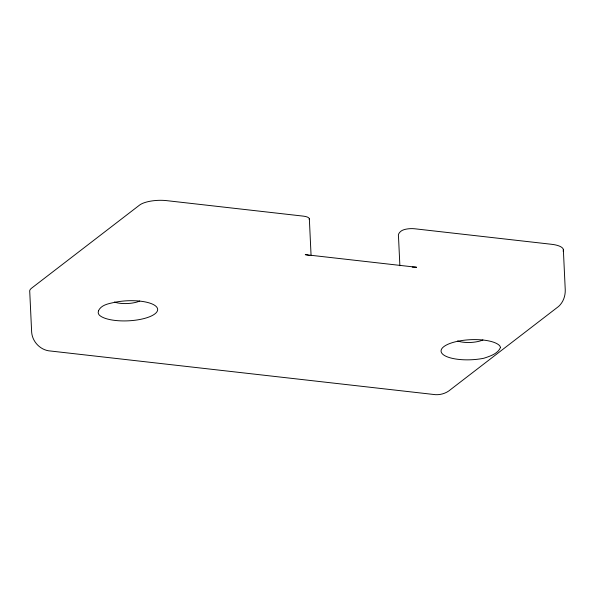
<?xml version="1.0" encoding="UTF-8"?>
<svg xmlns="http://www.w3.org/2000/svg" width="595" height="595" viewBox="0 0 595 595"><rect width="100%" height="100%" fill="white"/><g stroke="black" fill="none" stroke-linecap="round" stroke-linejoin="round"><path stroke-width="0.89" d="M563.346 249.409L565.25 289.832C565.428 296.005 563.272 302.171 558.66 306.403L450.69 389.487C446.555 393.124 441.066 394.931 435.592 394.686L50.664 351.028C40.758 350.514 32.383 342.036 31.654 332.203L29.75 291.781A20.453 6.865 -2.7 0 1 31.55 288.203L139.52 205.126A20.453 6.865 -2.7 0 1 166.637 200.634L303.45 216.149A10.227 3.429 -2.7 0 1 309.236 219.614M399.877 265.72L398.494 236.386A30.68 10.293 -2.7 0 1 401.194 231.024A10.227 3.429 -2.7 0 1 414.752 228.778L551.565 244.292A20.453 6.865 -2.7 0 1 563.13 251.209M309.341 218.715L311.066 255.374M412.246 267.133A10.227 3.429 -2.7 0 1 416.567 267.274L305.265 254.645A10.227 3.429 -2.7 0 1 307.518 255.032M308.18 255.203A10.227 3.429 -2.7 0 1 309.326 255.612M482.909 339.968A16.363 5.489 -2.7 0 1 457.637 340.965M139.728 301.04A16.363 5.489 -2.7 0 1 114.448 302.037M98.465 310.776L98.182 312.814L98.889 314.599A29.914 10.033 -2.7 0 0 137.222 319.939A29.914 10.033 -2.7 0 0 155.481 305.889A29.914 10.033 -2.7 0 0 114.909 302.275C108.997 303.636 101.366 304.625 98.465 310.776M500.521 347.383C498.015 353.794 489.863 356.256 483.817 358.257A29.914 10.033 -2.7 0 1 443.238 354.642A29.914 10.033 -2.7 0 1 461.497 340.593A29.914 10.033 -2.7 0 1 499.83 345.933L500.521 347.383"/></g></svg>
